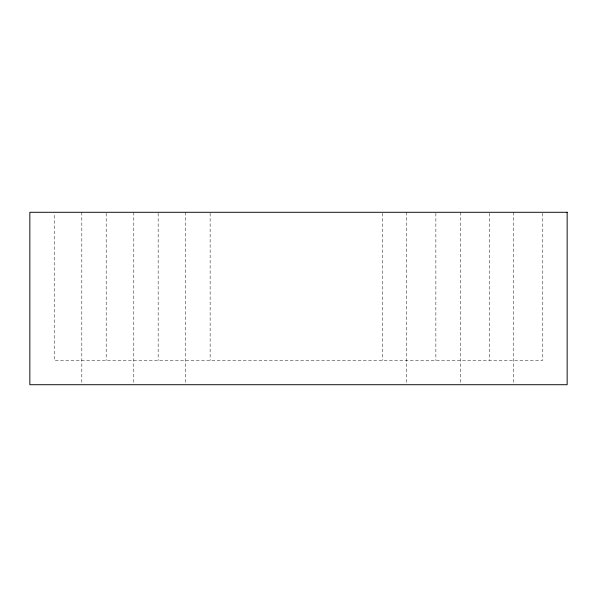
<?xml version="1.0" encoding="UTF-8"?>
<svg xmlns="http://www.w3.org/2000/svg" width="597" height="597" viewBox="0 0 597 597"><rect width="100%" height="100%" fill="white"/><g stroke="black" fill="none" stroke-linecap="round" stroke-linejoin="round"><path stroke-width="0.45" stroke-dasharray="2.98 2.24" d="M542.792 213.219L542.792 360.349L54.208 360.349L54.208 213.219M513.689 212.286L513.689 383.781M489.331 213.219L489.331 360.349M460.227 212.286L460.227 383.781M435.87 213.219L435.87 360.349M406.766 212.286L406.766 383.781M382.408 213.219L382.408 360.349M210.129 213.219L210.129 360.349M185.764 212.286L185.764 383.781M158.153 213.219L158.153 360.349M133.795 212.286L133.795 383.781M106.184 213.219L106.184 360.349M81.819 212.286L81.819 383.781"/><path stroke-width="0.9" d="M567.15 212.286L29.85 212.286L29.85 384.714L567.15 384.714L567.15 212.286"/></g></svg>
